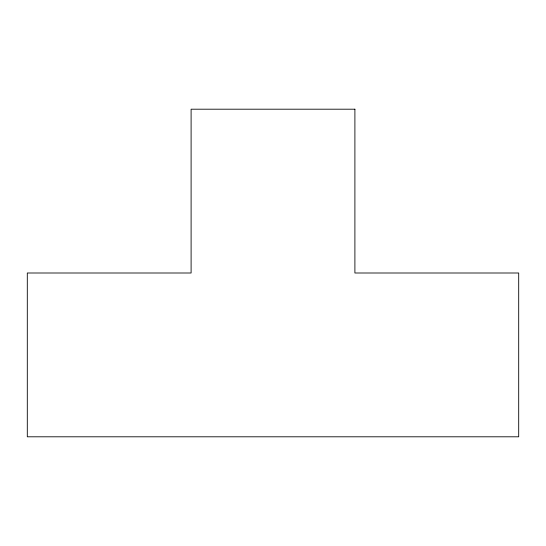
<?xml version="1.0" encoding="UTF-8"?>
<svg xmlns="http://www.w3.org/2000/svg" width="546" height="546" viewBox="0 0 546 546"><rect width="100%" height="100%" fill="white"/><g stroke="black" fill="none" stroke-linecap="round" stroke-linejoin="round"><path stroke-width="0.82" d="M354.9 109.2L191.1 109.2L191.1 273L27.3 273L27.3 436.8L518.7 436.8L518.7 273L354.9 273L354.9 109.2"/></g></svg>
